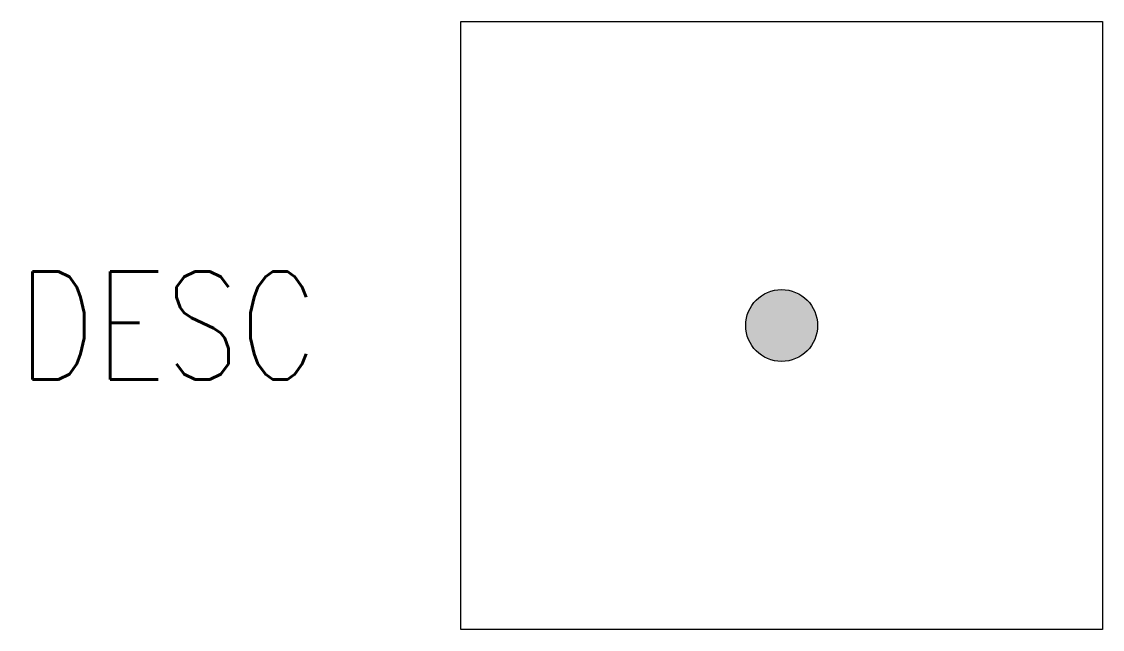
# Model space of a CAD drawing. Header units: inches. Extents: x -0.661 to 0.279, y -0.264 to 0.264.
import ezdxf
from ezdxf.enums import TextEntityAlignment as Align

# ---------------------------------------------------------------- set-up
doc = ezdxf.new("R2010")
doc.units = ezdxf.units.IN
doc.header["$MEASUREMENT"] = 0
doc.layers.add('E_ELECT_EQUIP', color=2, linetype='Continuous')
doc.layers.add('E_SCHEM_EQUIP', color=2, linetype='Continuous')
doc.styles.get("Standard").update_dxf_attribs({"font": 'romans.shx', "width": 0.9})

msp = doc.modelspace()

# ---------------------------------------------------------------- hatches: boundary and pattern name
at = {"layer": 'E_SCHEM_EQUIP', "lineweight": -2}
h = msp.add_hatch(color=0, dxfattribs=at)
h.dxf.hatch_style = 1
h.paths.add_polyline_path([(0, 0.03125, 0.414214), (-0.03125, 0, 0.414214), (0, -0.03125)])
h.paths.add_polyline_path([(0, 0.03125), (0, 0), (0.03125, 0, 0.414214)])
h.paths.add_polyline_path([(0.03125, 0), (0, 0), (0, -0.03125, 0.414214)])

# ---------------------------------------------------------------- linework, layer by layer
at = {"layer": 'E_ELECT_EQUIP', "color": 0, "lineweight": -2}
for p, q in [((-0.27889, 0.26431), (0.27889, 0.26431)), ((-0.27889, -0.26431), (-0.27889, 0.26431)), ((0.27889, 0.26431), (0.27889, -0.26431)), ((0.27889, -0.26431), (-0.27889, -0.26431))]:
    msp.add_line(p, q, dxfattribs=at)
at = {"layer": 'E_SCHEM_EQUIP', "color": 0, "lineweight": -2}
msp.add_circle((0, 0), 0.03125, dxfattribs=at)

# ---------------------------------------------------------------- texts
at = {"lineweight": 30, "width": 0.8, "flags": 104}
msp.add_attdef('DESC', text='', height=0.09375, dxfattribs=at).set_placement((-0.40389, 0), align=Align.MIDDLE_RIGHT)

doc.saveas('drawing.dxf')
